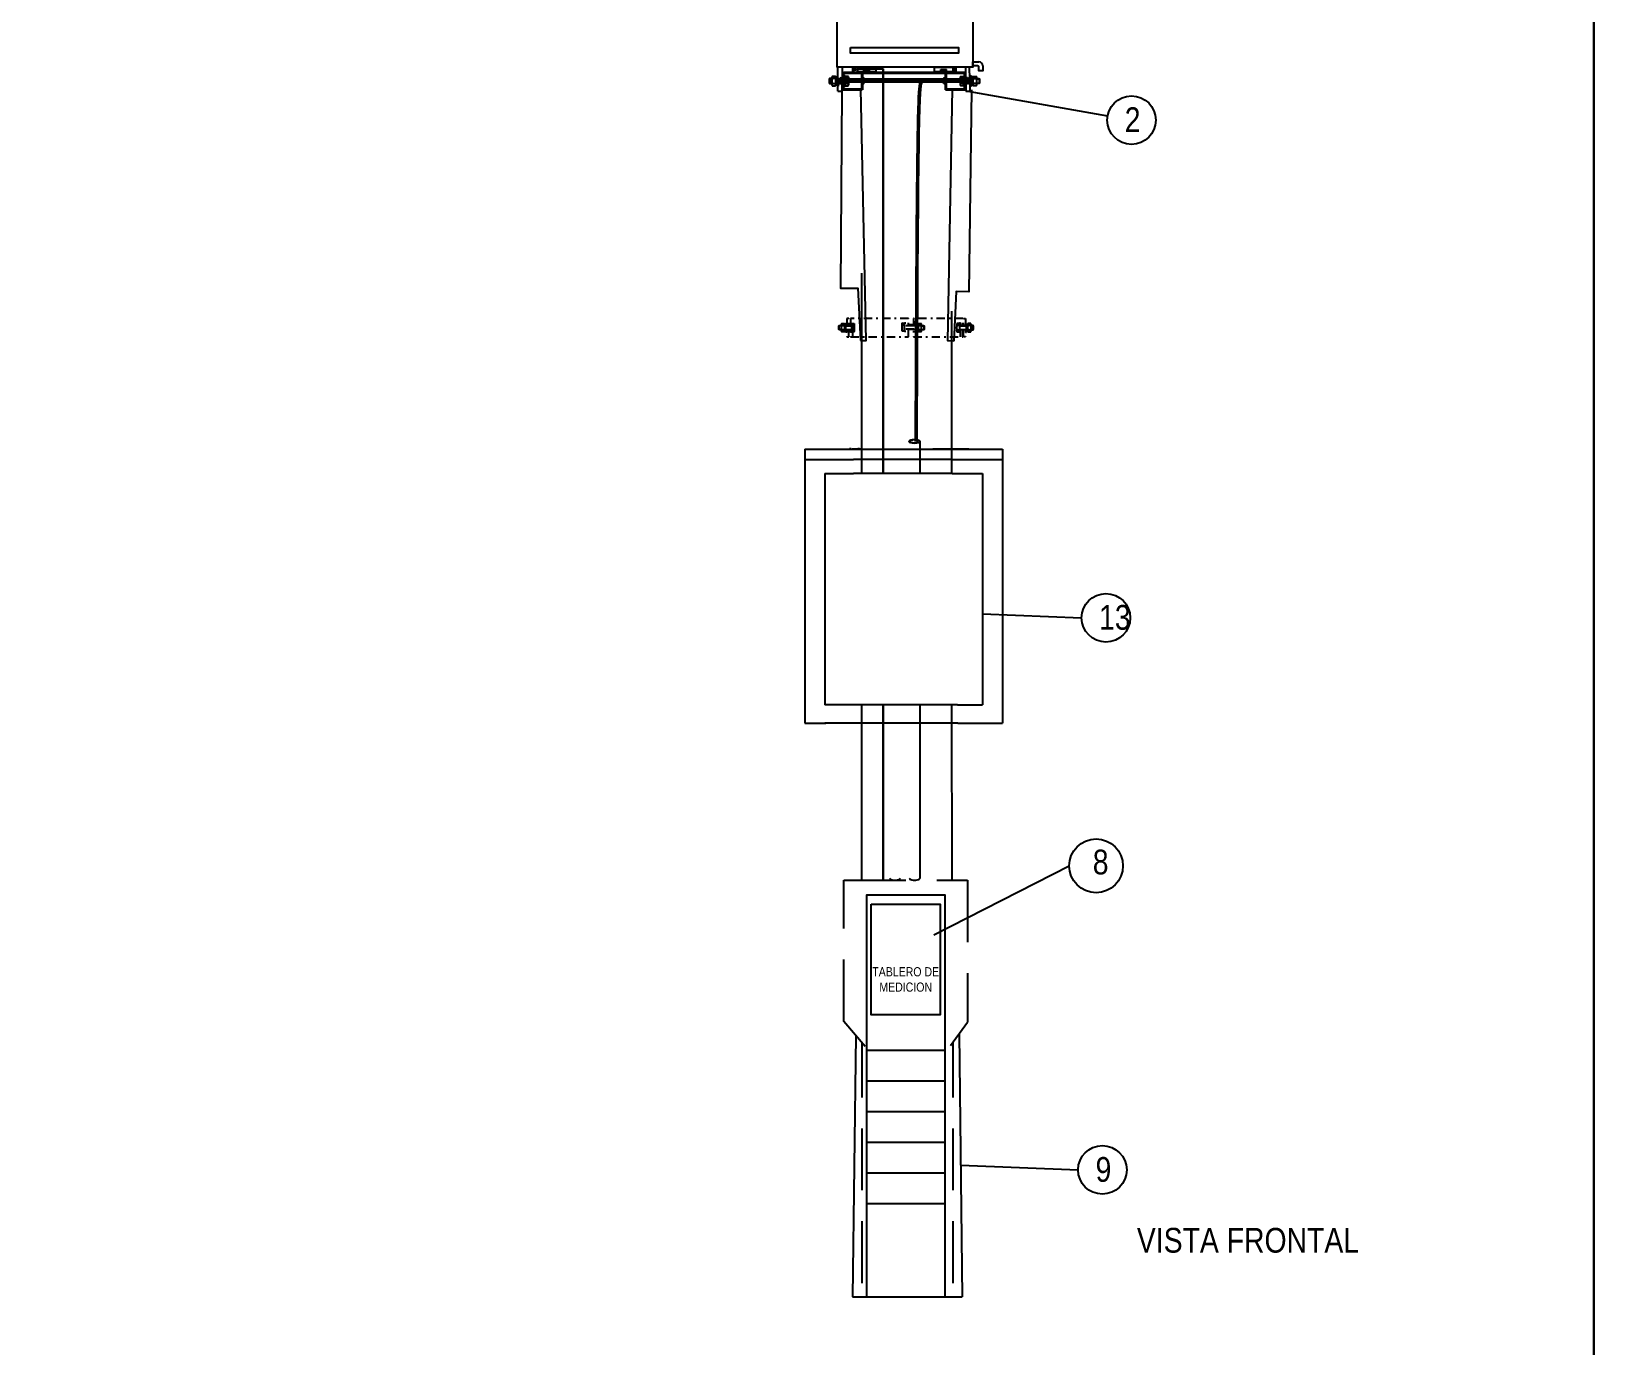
# Model space of a CAD drawing. Header units: millimetres. Extents: x 1804 to 3757, y 2643 to 7323.
# Drawn here: x 3173.5 to 3268.2, y 3057.2 to 3136.9 of the extents above; entities that cross this region are included whole.
import ezdxf

# ---------------------------------------------------------------- set-up
doc = ezdxf.new("R2010")
doc.units = ezdxf.units.MM
doc.linetypes.add('HIDDEN2', pattern=[0.1875, 0.125, -0.0625])
doc.linetypes.add('TRAZO_Y_PUNTO', pattern=[1, 0.5, -0.25, 0, -0.25])
for name, color, linetype, lineweight in [('_Cajetin Linea 3', 5, 'Continuous', 30), ('MODIFICADO', 253, 'Continuous', 30), ('POSTE', 7, 'Continuous', 13)]:
    doc.layers.add(name, color=color, linetype=linetype, lineweight=lineweight)
for name, color, linetype in [('A-ACCESORIOS 1', 1, 'Continuous'), ('C-COLUMNAS', 4, 'Continuous'), ('FERRETERIA', 3, 'Continuous'), ('G-PROYECCIONES', 1, 'HIDDEN2'), ('G-TEXT-NOTAS', 7, 'Continuous')]:
    doc.layers.add(name, color=color, linetype=linetype)
doc.styles.add('Swis721 Cn BT', font='swissc.ttf')

# ---------------------------------------------------------------- blocks, each defined once
blk = doc.blocks.new('CAJETIN ARMADO')
at = {"layer": '_Cajetin Linea 3', "ltscale": 0.1}
blk.add_lwpolyline([(1569.362, 5499.82), (1376.454, 5499.82), (1376.454, 5776.82), (1569.362, 5776.82)], close=True, dxfattribs=at)

msp = doc.modelspace()

# ---------------------------------------------------------------- linework, layer by layer
for p, q in [((3222.675, 3133.331), (3222.675, 3134.365)), ((3222.735, 3134.365), (3222.675, 3134.365)), ((3222.735, 3133.379), (3222.735, 3134.365)), ((3223.399, 3134.544), (3223.399, 3134.611)), ((3223.455, 3134.611), (3223.399, 3134.611)), ((3223.399, 3134.544), (3223.455, 3134.544)), ((3223.495, 3134.611), (3223.488, 3134.611)), ((3223.488, 3134.544), (3223.495, 3134.544)), ((3223.502, 3134.633), (3223.495, 3134.627)), ((3223.501, 3134.611), (3223.495, 3134.617)), ((3223.501, 3134.611), (3223.495, 3134.605)), ((3223.495, 3134.56), (3223.495, 3134.595)), ((3223.501, 3134.544), (3223.495, 3134.55)), ((3223.501, 3134.544), (3223.495, 3134.538)), ((3223.502, 3134.522), (3223.495, 3134.528)), ((3223.545, 3134.611), (3223.501, 3134.611)), ((3223.545, 3134.544), (3223.501, 3134.544)), ((3223.545, 3134.633), (3223.551, 3134.627)), ((3223.545, 3134.611), (3223.551, 3134.617)), ((3223.545, 3134.611), (3223.551, 3134.605)), ((3223.545, 3134.544), (3223.551, 3134.55)), ((3223.545, 3134.544), (3223.551, 3134.538)), ((3223.545, 3134.522), (3223.551, 3134.528)), ((3223.565, 3134.67), (3223.551, 3134.67)), ((3223.551, 3134.485), (3223.551, 3134.67)), ((3223.565, 3134.485), (3223.551, 3134.485)), ((3223.917, 3134.432), (3224.31, 3134.432)), ((3223.917, 3134.385), (3223.917, 3134.432)), ((3223.944, 3134.577), (3224.276, 3134.577)), ((3223.944, 3134.432), (3223.944, 3134.577)), ((3223.983, 3134.432), (3223.983, 3134.577)), ((3224.027, 3134.432), (3224.027, 3134.577)), ((3224.114, 3134.432), (3224.114, 3134.577)), ((3224.193, 3134.432), (3224.193, 3134.577)), ((3224.235, 3134.432), (3224.235, 3134.577)), ((3224.276, 3134.432), (3224.276, 3134.577)), ((3224.31, 3134.404), (3224.31, 3134.432)), ((3224.31, 3134.385), (3224.31, 3134.432)), ((3228.582, 3134.385), (3228.582, 3134.432)), ((3228.582, 3134.432), (3228.975, 3134.432)), ((3228.609, 3134.577), (3228.941, 3134.577)), ((3228.609, 3134.432), (3228.609, 3134.577)), ((3228.648, 3134.432), (3228.648, 3134.577)), ((3228.692, 3134.432), (3228.692, 3134.577)), ((3228.775, 3134.432), (3228.775, 3134.577)), ((3228.858, 3134.432), (3228.858, 3134.577)), ((3228.889, 3133.331), (3228.889, 3134.365)), ((3228.9, 3134.432), (3228.9, 3134.577)), ((3228.941, 3134.432), (3228.941, 3134.577)), ((3228.975, 3134.385), (3228.975, 3134.432)), ((3222.675, 3133.331), (3223.838, 3133.331)), ((3223.838, 3133.379), (3222.735, 3133.379)), ((3228.889, 3133.331), (3230.052, 3133.331)), ((3222.355, 3133.265), (3222.615, 3133.265)), ((3230.111, 3133.265), (3230.371, 3133.265)), ((3220.36, 3111.556), (3232.337, 3111.556)), ((3220.36, 3111.556), (3220.36, 3096.062)), ((3223.105, 3111.64), (3223.105, 3111.556)), ((3223.743, 3111.556), (3223.237, 3111.556)), ((3223.61, 3111.64), (3223.61, 3111.556)), ((3230.3, 3111.556), (3228.112, 3111.556)), ((3232.337, 3111.556), (3232.337, 3094.97)), ((3220.36, 3110.93), (3223.32, 3110.93)), ((3229.276, 3110.93), (3223.32, 3110.93)), ((3229.276, 3110.93), (3232.337, 3110.93)), ((3221.568, 3110.095), (3223.305, 3110.095)), ((3221.568, 3110.095), (3223.305, 3110.095)), ((3221.568, 3110.095), (3221.568, 3096.062)), ((3229.294, 3110.095), (3223.305, 3110.095)), ((3229.294, 3110.095), (3231.129, 3110.095)), ((3229.294, 3110.095), (3231.129, 3110.095)), ((3231.129, 3110.095), (3231.129, 3096.062)), ((3220.36, 3096.062), (3220.36, 3094.97)), ((3229.615, 3096.062), (3221.568, 3096.062)), ((3229.615, 3096.062), (3231.129, 3096.062)), ((3220.36, 3094.97), (3221.633, 3094.97)), ((3229.639, 3094.97), (3221.568, 3094.97)), ((3229.639, 3094.97), (3232.337, 3094.97))]:
    msp.add_line(p, q)
at = {"lineweight": 40}
for p, q in [((3222.735, 3134.365), (3223.838, 3134.365)), ((3223.286, 3134.365), (3223.286, 3134.646)), ((3229.5, 3134.365), (3223.286, 3134.365)), ((3223.838, 3134.365), (3223.838, 3133.331)), ((3228.949, 3134.365), (3230.052, 3134.365)), ((3229.5, 3134.365), (3229.5, 3134.661)), ((3230.052, 3134.365), (3230.052, 3133.379))]:
    msp.add_line(p, q, dxfattribs=at)
at = {"linetype": 'TRAZO_Y_PUNTO'}
for p, q in [((3222.002, 3133.996), (3221.834, 3133.996)), ((3222.002, 3133.749), (3221.834, 3133.749)), ((3221.865, 3134.026), (3221.865, 3133.719)), ((3222.002, 3133.654), (3222.002, 3134.09)), ((3222.219, 3134.026), (3222.028, 3134.026)), ((3222.028, 3133.719), (3222.219, 3133.719)), ((3222.245, 3133.654), (3222.245, 3134.09)), ((3222.322, 3133.92), (3222.245, 3133.843)), ((3222.322, 3133.902), (3222.245, 3133.825)), ((3222.399, 3134.026), (3222.735, 3134.026)), ((3222.735, 3133.996), (3222.399, 3133.996)), ((3222.735, 3133.749), (3222.399, 3133.749)), ((3222.399, 3133.719), (3222.735, 3133.719)), ((3223.015, 3134.105), (3223.015, 3133.64)), ((3229.771, 3134.105), (3229.771, 3133.64)), ((3230.388, 3134.026), (3230.052, 3134.026)), ((3230.052, 3133.996), (3230.388, 3133.996)), ((3230.052, 3133.749), (3230.388, 3133.749)), ((3230.388, 3133.719), (3230.052, 3133.719)), ((3230.465, 3133.92), (3230.542, 3133.843)), ((3230.465, 3133.902), (3230.542, 3133.825)), ((3230.542, 3133.654), (3230.542, 3134.09)), ((3230.568, 3134.026), (3230.758, 3134.026)), ((3230.758, 3133.719), (3230.568, 3133.719)), ((3230.785, 3133.654), (3230.785, 3134.09)), ((3230.785, 3133.996), (3230.952, 3133.996)), ((3230.785, 3133.749), (3230.952, 3133.749)), ((3230.921, 3134.026), (3230.921, 3133.719)), ((3222.573, 3119.113), (3222.573, 3118.736)), ((3223.264, 3118.736), (3223.264, 3119.113)), ((3223.272, 3118.362), (3223.272, 3119.488)), ((3223.374, 3118.724), (3223.374, 3119.126)), ((3226.232, 3119.158), (3226.232, 3118.755)), ((3227.09, 3119.089), (3226.475, 3119.089)), ((3227.09, 3118.362), (3227.09, 3119.488)), ((3227.433, 3118.736), (3227.433, 3119.113)), ((3229.802, 3118.362), (3229.802, 3119.488)), ((3230.435, 3119.113), (3230.435, 3118.736)), ((3222.573, 3119.031), (3222.428, 3119.031)), ((3222.573, 3118.819), (3222.428, 3118.819)), ((3222.454, 3118.792), (3222.454, 3119.058)), ((3222.595, 3119.058), (3222.76, 3119.058)), ((3222.76, 3118.792), (3222.595, 3118.792)), ((3222.849, 3118.9), (3222.783, 3118.966)), ((3222.849, 3118.884), (3222.783, 3118.95)), ((3223.131, 3119.058), (3222.916, 3119.058)), ((3222.916, 3119.031), (3223.131, 3119.031)), ((3222.916, 3118.819), (3223.131, 3118.819)), ((3223.131, 3118.792), (3222.916, 3118.792)), ((3223.198, 3119.031), (3223.206, 3119.031)), ((3223.198, 3118.819), (3223.206, 3118.819)), ((3226.475, 3119.063), (3227.09, 3119.063)), ((3226.475, 3118.85), (3227.09, 3118.85)), ((3227.09, 3118.823), (3226.475, 3118.823)), ((3227.245, 3119.058), (3227.41, 3119.058)), ((3227.41, 3118.792), (3227.245, 3118.792)), ((3227.433, 3119.031), (3227.593, 3119.031)), ((3227.433, 3118.819), (3227.593, 3118.819)), ((3227.567, 3119.058), (3227.567, 3118.792)), ((3230.092, 3119.058), (3229.802, 3119.058)), ((3229.802, 3119.031), (3230.092, 3119.031)), ((3229.802, 3118.819), (3230.092, 3118.819)), ((3230.092, 3118.792), (3229.802, 3118.792)), ((3230.159, 3118.9), (3230.225, 3118.966)), ((3230.159, 3118.884), (3230.225, 3118.95)), ((3230.413, 3119.058), (3230.248, 3119.058)), ((3230.248, 3118.792), (3230.413, 3118.792)), ((3230.435, 3119.031), (3230.58, 3119.031)), ((3230.435, 3118.819), (3230.58, 3118.819)), ((3230.554, 3118.792), (3230.554, 3119.058))]:
    msp.add_line(p, q, dxfattribs=at)
at = {"ltscale": 0.5}
for p, q in [((3222.326, 3133.982), (3222.326, 3133.811)), ((3222.326, 3133.982), (3222.326, 3133.811)), ((3223.194, 3133.982), (3222.326, 3133.982)), ((3222.326, 3133.982), (3222.326, 3133.811)), ((3222.326, 3133.939), (3222.369, 3133.982)), ((3222.326, 3133.888), (3222.42, 3133.982)), ((3222.326, 3133.837), (3222.471, 3133.982)), ((3223.194, 3133.811), (3222.326, 3133.811)), ((3222.35, 3133.811), (3222.521, 3133.982)), ((3222.401, 3133.811), (3222.572, 3133.982)), ((3222.452, 3133.811), (3222.623, 3133.982)), ((3222.502, 3133.811), (3222.673, 3133.982)), ((3222.558, 3134.075), (3222.535, 3134.052)), ((3222.535, 3134.007), (3222.535, 3134.052)), ((3222.535, 3134.011), (3222.535, 3133.781)), ((3222.558, 3133.984), (3222.535, 3134.007)), ((3222.558, 3133.984), (3222.535, 3133.961)), ((3222.535, 3133.831), (3222.535, 3133.961)), ((3222.558, 3133.808), (3222.535, 3133.831)), ((3222.558, 3133.808), (3222.535, 3133.785)), ((3222.535, 3133.74), (3222.535, 3133.785)), ((3222.558, 3133.717), (3222.535, 3133.74)), ((3222.553, 3133.811), (3222.724, 3133.982)), ((3222.553, 3133.811), (3222.686, 3133.944)), ((3222.558, 3134.075), (3222.623, 3134.075)), ((3222.558, 3133.984), (3222.623, 3133.984)), ((3222.558, 3133.808), (3222.623, 3133.808)), ((3222.558, 3133.717), (3222.623, 3133.717)), ((3222.603, 3133.811), (3222.686, 3133.893)), ((3222.604, 3133.811), (3222.775, 3133.982)), ((3222.623, 3134.075), (3222.646, 3134.052)), ((3222.623, 3133.984), (3222.646, 3134.007)), ((3222.623, 3133.984), (3222.646, 3133.961)), ((3222.623, 3133.808), (3222.646, 3133.831)), ((3222.623, 3133.808), (3222.646, 3133.785)), ((3222.623, 3133.717), (3222.646, 3133.74)), ((3222.646, 3134.007), (3222.646, 3134.052)), ((3222.646, 3134.011), (3222.646, 3133.781)), ((3222.646, 3133.831), (3222.646, 3133.961)), ((3222.646, 3133.74), (3222.646, 3133.785)), ((3222.654, 3133.811), (3222.826, 3133.982)), ((3222.654, 3133.811), (3222.686, 3133.843)), ((3222.705, 3133.811), (3222.876, 3133.982)), ((3222.756, 3133.811), (3222.927, 3133.982)), ((3222.807, 3133.811), (3222.978, 3133.982)), ((3222.857, 3133.811), (3223.028, 3133.982)), ((3222.908, 3133.811), (3223.079, 3133.982)), ((3222.959, 3133.811), (3223.13, 3133.982)), ((3223.009, 3133.811), (3223.18, 3133.982)), ((3223.01, 3133.811), (3223.181, 3133.982)), ((3223.01, 3133.811), (3223.181, 3133.982)), ((3223.01, 3133.811), (3223.042, 3133.843)), ((3223.06, 3133.811), (3223.231, 3133.982)), ((3223.06, 3133.811), (3223.194, 3133.944)), ((3223.061, 3133.811), (3223.232, 3133.982)), ((3223.111, 3133.811), (3223.282, 3133.982)), ((3223.111, 3133.811), (3223.194, 3133.893)), ((3223.161, 3133.811), (3223.194, 3133.843)), ((3223.162, 3133.811), (3223.333, 3133.982)), ((3223.162, 3133.811), (3223.333, 3133.982)), ((3224.717, 3133.982), (3223.194, 3133.982)), ((3224.717, 3133.811), (3223.194, 3133.811)), ((3223.212, 3133.811), (3223.383, 3133.982)), ((3223.263, 3133.811), (3223.434, 3133.982)), ((3223.314, 3133.811), (3223.485, 3133.982)), ((3223.364, 3133.811), (3223.536, 3133.982)), ((3223.415, 3133.811), (3223.586, 3133.982)), ((3223.466, 3133.811), (3223.637, 3133.982)), ((3223.517, 3133.811), (3223.688, 3133.982)), ((3223.567, 3133.811), (3223.738, 3133.982)), ((3223.618, 3133.811), (3223.789, 3133.982)), ((3223.618, 3133.811), (3223.789, 3133.982)), ((3223.669, 3133.811), (3223.84, 3133.982)), ((3223.669, 3133.811), (3223.84, 3133.982)), ((3223.719, 3133.811), (3223.89, 3133.982)), ((3223.719, 3133.811), (3223.856, 3133.947)), ((3223.77, 3133.811), (3223.856, 3133.897)), ((3223.821, 3133.811), (3223.856, 3133.846)), ((3223.879, 3134.075), (3223.856, 3134.052)), ((3223.879, 3134.075), (3223.856, 3134.052)), ((3223.856, 3134.007), (3223.856, 3134.052)), ((3223.856, 3134.007), (3223.856, 3134.052)), ((3223.856, 3134.011), (3223.856, 3133.781)), ((3223.856, 3134.011), (3223.856, 3133.781)), ((3223.879, 3133.984), (3223.856, 3134.007)), ((3223.879, 3133.984), (3223.856, 3134.007)), ((3223.879, 3133.984), (3223.856, 3133.961)), ((3223.879, 3133.984), (3223.856, 3133.961)), ((3223.856, 3133.831), (3223.856, 3133.961)), ((3223.879, 3133.808), (3223.856, 3133.831)), ((3223.879, 3133.808), (3223.856, 3133.831)), ((3223.879, 3133.808), (3223.856, 3133.785)), ((3223.879, 3133.808), (3223.856, 3133.785)), ((3223.856, 3133.74), (3223.856, 3133.785)), ((3223.856, 3133.74), (3223.856, 3133.785)), ((3223.879, 3133.717), (3223.856, 3133.74)), ((3223.879, 3133.717), (3223.856, 3133.74)), ((3223.879, 3134.075), (3223.944, 3134.075)), ((3223.879, 3134.075), (3223.944, 3134.075)), ((3223.879, 3133.984), (3223.944, 3133.984)), ((3223.879, 3133.984), (3223.944, 3133.984)), ((3223.879, 3133.808), (3223.944, 3133.808)), ((3223.879, 3133.808), (3223.944, 3133.808)), ((3223.879, 3133.717), (3223.944, 3133.717)), ((3223.879, 3133.717), (3223.944, 3133.717)), ((3223.944, 3134.075), (3223.967, 3134.052)), ((3223.944, 3134.075), (3223.967, 3134.052)), ((3223.944, 3133.984), (3223.967, 3134.007)), ((3223.944, 3133.984), (3223.967, 3134.007)), ((3223.944, 3133.984), (3223.967, 3133.961)), ((3223.944, 3133.984), (3223.967, 3133.961)), ((3223.944, 3133.808), (3223.946, 3133.811)), ((3223.944, 3133.808), (3223.967, 3133.785)), ((3223.944, 3133.808), (3223.967, 3133.785)), ((3223.944, 3133.717), (3223.967, 3133.74)), ((3223.944, 3133.717), (3223.967, 3133.74)), ((3223.946, 3133.811), (3223.967, 3133.831)), ((3223.946, 3133.811), (3223.967, 3133.831)), ((3223.967, 3134.007), (3223.967, 3134.052)), ((3223.967, 3134.007), (3223.967, 3134.052)), ((3223.967, 3134.011), (3223.967, 3133.781)), ((3223.967, 3134.011), (3223.967, 3133.781)), ((3224.019, 3133.982), (3223.967, 3133.982)), ((3223.967, 3133.957), (3223.992, 3133.982)), ((3223.967, 3133.957), (3223.992, 3133.982)), ((3223.967, 3133.906), (3224.042, 3133.982)), ((3223.967, 3133.906), (3224.019, 3133.958)), ((3223.967, 3133.856), (3224.019, 3133.908)), ((3224.019, 3133.811), (3223.967, 3133.811)), ((3223.967, 3133.74), (3223.967, 3133.785)), ((3223.967, 3133.74), (3223.967, 3133.785)), ((3223.972, 3133.811), (3224.144, 3133.982)), ((3223.973, 3133.811), (3224.019, 3133.857)), ((3224.023, 3133.811), (3224.194, 3133.982)), ((3224.074, 3133.811), (3224.245, 3133.982)), ((3224.074, 3133.811), (3224.245, 3133.982)), ((3224.124, 3133.811), (3224.296, 3133.982)), ((3224.175, 3133.811), (3224.346, 3133.982)), ((3224.226, 3133.811), (3224.397, 3133.982)), ((3224.277, 3133.811), (3224.448, 3133.982)), ((3224.327, 3133.811), (3224.498, 3133.982)), ((3224.378, 3133.811), (3224.549, 3133.982)), ((3224.429, 3133.811), (3224.6, 3133.982)), ((3224.479, 3133.811), (3224.65, 3133.982)), ((3224.53, 3133.811), (3224.701, 3133.982)), ((3224.581, 3133.811), (3224.717, 3133.947)), ((3224.631, 3133.811), (3224.802, 3133.982)), ((3224.682, 3133.811), (3224.853, 3133.982)), ((3228.356, 3133.982), (3224.717, 3133.982)), ((3224.881, 3133.811), (3224.717, 3133.811)), ((3228.356, 3133.811), (3224.717, 3133.811)), ((3224.733, 3133.811), (3224.904, 3133.982)), ((3224.783, 3133.811), (3224.955, 3133.982)), ((3224.881, 3133.982), (3224.828, 3133.982)), ((3224.828, 3133.906), (3224.904, 3133.982)), ((3224.828, 3133.856), (3224.955, 3133.982)), ((3224.828, 3133.906), (3224.881, 3133.958)), ((3224.828, 3133.856), (3224.881, 3133.908)), ((3224.834, 3133.811), (3225.005, 3133.982)), ((3224.834, 3133.811), (3224.971, 3133.947)), ((3224.834, 3133.811), (3224.881, 3133.857)), ((3224.885, 3133.811), (3225.056, 3133.982)), ((3224.936, 3133.811), (3225.107, 3133.982)), ((3224.986, 3133.811), (3225.157, 3133.982)), ((3225.157, 3133.982), (3224.992, 3133.982)), ((3224.992, 3133.968), (3225.005, 3133.982)), ((3224.992, 3133.917), (3225.056, 3133.982)), ((3224.992, 3133.867), (3225.107, 3133.982)), ((3224.992, 3133.816), (3225.157, 3133.982)), ((3225.157, 3133.811), (3224.992, 3133.811)), ((3225.037, 3133.811), (3225.208, 3133.982)), ((3225.037, 3133.811), (3225.179, 3133.953)), ((3225.088, 3133.811), (3225.259, 3133.982)), ((3225.088, 3133.811), (3225.179, 3133.902)), ((3225.138, 3133.811), (3225.309, 3133.982)), ((3225.138, 3133.811), (3225.179, 3133.852)), ((3225.189, 3133.811), (3225.36, 3133.982)), ((3225.24, 3133.811), (3225.411, 3133.982)), ((3225.24, 3133.811), (3225.411, 3133.982)), ((3225.29, 3133.811), (3225.461, 3133.982)), ((3225.341, 3133.811), (3225.512, 3133.982)), ((3225.392, 3133.811), (3225.563, 3133.982)), ((3225.442, 3133.811), (3225.614, 3133.982)), ((3225.493, 3133.811), (3225.664, 3133.982)), ((3225.544, 3133.811), (3225.715, 3133.982)), ((3225.595, 3133.811), (3225.766, 3133.982)), ((3225.645, 3133.811), (3225.816, 3133.982)), ((3225.696, 3133.811), (3225.867, 3133.982)), ((3225.747, 3133.811), (3225.918, 3133.982)), ((3225.747, 3133.811), (3225.918, 3133.982)), ((3225.797, 3133.811), (3225.968, 3133.982)), ((3225.848, 3133.811), (3226.019, 3133.982)), ((3225.899, 3133.811), (3226.07, 3133.982)), ((3225.949, 3133.811), (3226.12, 3133.982)), ((3226, 3133.811), (3226.171, 3133.982)), ((3226.051, 3133.811), (3226.222, 3133.982)), ((3226.101, 3133.811), (3226.273, 3133.982)), ((3226.152, 3133.811), (3226.323, 3133.982)), ((3226.203, 3133.811), (3226.374, 3133.982)), ((3226.254, 3133.811), (3226.425, 3133.982)), ((3226.254, 3133.811), (3226.425, 3133.982)), ((3226.304, 3133.811), (3226.475, 3133.982)), ((3226.355, 3133.811), (3226.526, 3133.982)), ((3226.406, 3133.811), (3226.577, 3133.982)), ((3226.456, 3133.811), (3226.627, 3133.982)), ((3226.507, 3133.811), (3226.678, 3133.982)), ((3226.558, 3133.811), (3226.729, 3133.982)), ((3226.608, 3133.811), (3226.779, 3133.982)), ((3226.659, 3133.811), (3226.83, 3133.982)), ((3226.71, 3133.811), (3226.881, 3133.982)), ((3226.76, 3133.811), (3226.932, 3133.982)), ((3226.76, 3133.811), (3226.932, 3133.982)), ((3226.811, 3133.811), (3226.982, 3133.982)), ((3226.862, 3133.811), (3227.033, 3133.982)), ((3226.913, 3133.811), (3227.084, 3133.982)), ((3226.963, 3133.811), (3227.134, 3133.982)), ((3227.014, 3133.811), (3227.185, 3133.982)), ((3227.065, 3133.811), (3227.236, 3133.982)), ((3227.115, 3133.811), (3227.286, 3133.982)), ((3227.166, 3133.811), (3227.337, 3133.982)), ((3227.217, 3133.811), (3227.388, 3133.982)), ((3227.267, 3133.811), (3227.438, 3133.982)), ((3227.267, 3133.811), (3227.438, 3133.982)), ((3227.318, 3133.811), (3227.489, 3133.982)), ((3227.369, 3133.811), (3227.54, 3133.982)), ((3227.419, 3133.811), (3227.591, 3133.982)), ((3227.47, 3133.811), (3227.641, 3133.982)), ((3227.521, 3133.811), (3227.692, 3133.982)), ((3227.572, 3133.811), (3227.743, 3133.982)), ((3227.622, 3133.811), (3227.793, 3133.982)), ((3227.673, 3133.811), (3227.844, 3133.982)), ((3227.724, 3133.811), (3227.895, 3133.982)), ((3227.774, 3133.811), (3227.945, 3133.982)), ((3227.774, 3133.811), (3227.945, 3133.982)), ((3227.825, 3133.811), (3227.996, 3133.982)), ((3227.876, 3133.811), (3228.047, 3133.982)), ((3227.926, 3133.811), (3228.097, 3133.982)), ((3227.977, 3133.811), (3228.148, 3133.982)), ((3228.028, 3133.811), (3228.199, 3133.982)), ((3228.078, 3133.811), (3228.25, 3133.982)), ((3228.129, 3133.811), (3228.3, 3133.982)), ((3228.18, 3133.811), (3228.351, 3133.982)), ((3228.231, 3133.811), (3228.402, 3133.982)), ((3228.231, 3133.811), (3228.356, 3133.936)), ((3228.281, 3133.811), (3228.452, 3133.982)), ((3228.332, 3133.811), (3228.503, 3133.982)), ((3229.893, 3133.982), (3228.356, 3133.982)), ((3229.893, 3133.811), (3228.356, 3133.811)), ((3228.383, 3133.811), (3228.554, 3133.982)), ((3228.433, 3133.811), (3228.57, 3133.947)), ((3228.467, 3133.946), (3228.503, 3133.982)), ((3228.467, 3133.895), (3228.554, 3133.982)), ((3228.467, 3133.844), (3228.604, 3133.982)), ((3228.484, 3133.811), (3228.655, 3133.982)), ((3228.535, 3133.811), (3228.706, 3133.982)), ((3228.585, 3133.811), (3228.756, 3133.982)), ((3228.636, 3133.811), (3228.807, 3133.982)), ((3228.687, 3133.811), (3228.858, 3133.982)), ((3228.734, 3133.811), (3228.906, 3133.982)), ((3228.734, 3133.811), (3228.906, 3133.982)), ((3228.734, 3133.811), (3228.766, 3133.843)), ((3228.737, 3133.811), (3228.909, 3133.982)), ((3228.789, 3134.075), (3228.766, 3134.052)), ((3228.766, 3134.007), (3228.766, 3134.052)), ((3228.766, 3134.011), (3228.766, 3133.781)), ((3228.789, 3133.984), (3228.766, 3134.007)), ((3228.789, 3133.984), (3228.766, 3133.961)), ((3228.766, 3133.831), (3228.766, 3133.961)), ((3228.789, 3133.808), (3228.766, 3133.831)), ((3228.789, 3133.808), (3228.766, 3133.785)), ((3228.766, 3133.74), (3228.766, 3133.785)), ((3228.789, 3133.717), (3228.766, 3133.74)), ((3228.785, 3133.811), (3228.956, 3133.982)), ((3228.788, 3133.811), (3228.959, 3133.982)), ((3228.789, 3134.075), (3228.854, 3134.075)), ((3228.789, 3133.984), (3228.854, 3133.984)), ((3228.789, 3133.808), (3228.854, 3133.808)), ((3228.789, 3133.717), (3228.854, 3133.717)), ((3228.839, 3133.811), (3229.01, 3133.982)), ((3228.839, 3133.811), (3229.01, 3133.982)), ((3228.854, 3134.075), (3228.877, 3134.052)), ((3228.854, 3133.984), (3228.877, 3134.007)), ((3228.854, 3133.984), (3228.877, 3133.961)), ((3228.854, 3133.808), (3228.877, 3133.831)), ((3228.854, 3133.808), (3228.877, 3133.785)), ((3228.854, 3133.717), (3228.877, 3133.74)), ((3228.877, 3134.007), (3228.877, 3134.052)), ((3228.877, 3134.011), (3228.877, 3133.781)), ((3228.877, 3133.831), (3228.877, 3133.961)), ((3228.877, 3133.74), (3228.877, 3133.785)), ((3228.889, 3133.811), (3229.061, 3133.982)), ((3228.94, 3133.811), (3229.111, 3133.982)), ((3228.991, 3133.811), (3229.162, 3133.982)), ((3229.042, 3133.811), (3229.213, 3133.982)), ((3229.092, 3133.811), (3229.263, 3133.982)), ((3229.143, 3133.811), (3229.314, 3133.982)), ((3229.194, 3133.811), (3229.365, 3133.982)), ((3229.244, 3133.811), (3229.415, 3133.982)), ((3229.295, 3133.811), (3229.466, 3133.982)), ((3229.346, 3133.811), (3229.517, 3133.982)), ((3229.396, 3133.811), (3229.567, 3133.982)), ((3229.447, 3133.811), (3229.618, 3133.982)), ((3229.498, 3133.811), (3229.669, 3133.982)), ((3229.548, 3133.811), (3229.72, 3133.982)), ((3229.548, 3133.811), (3229.72, 3133.982)), ((3229.599, 3133.811), (3229.77, 3133.982)), ((3229.65, 3133.811), (3229.821, 3133.982)), ((3229.701, 3133.811), (3229.872, 3133.982)), ((3229.751, 3133.811), (3229.922, 3133.982)), ((3229.751, 3133.811), (3229.893, 3133.952)), ((3229.802, 3133.811), (3229.973, 3133.982)), ((3229.802, 3133.811), (3229.893, 3133.902)), ((3229.853, 3133.811), (3230.024, 3133.982)), ((3230.364, 3133.982), (3229.893, 3133.982)), ((3230.364, 3133.811), (3229.893, 3133.811)), ((3229.903, 3133.811), (3230.074, 3133.982)), ((3229.954, 3133.811), (3230.125, 3133.982)), ((3229.981, 3133.819), (3229.983, 3133.821)), ((3230.005, 3133.811), (3230.176, 3133.982)), ((3230.055, 3133.811), (3230.226, 3133.982)), ((3230.106, 3133.811), (3230.277, 3133.982)), ((3230.146, 3134.086), (3230.122, 3134.062)), ((3230.122, 3134.018), (3230.122, 3134.062)), ((3230.122, 3134.021), (3230.122, 3133.792)), ((3230.146, 3133.995), (3230.122, 3134.018)), ((3230.146, 3133.995), (3230.122, 3133.972)), ((3230.122, 3133.842), (3230.122, 3133.972)), ((3230.146, 3133.819), (3230.122, 3133.842)), ((3230.146, 3133.819), (3230.122, 3133.796)), ((3230.122, 3133.751), (3230.122, 3133.796)), ((3230.146, 3133.728), (3230.122, 3133.751)), ((3230.146, 3134.086), (3230.21, 3134.086)), ((3230.146, 3133.995), (3230.21, 3133.995)), ((3230.146, 3133.819), (3230.21, 3133.819)), ((3230.146, 3133.728), (3230.21, 3133.728)), ((3230.173, 3133.811), (3230.344, 3133.982)), ((3230.21, 3134.086), (3230.233, 3134.062)), ((3230.21, 3133.995), (3230.233, 3134.018)), ((3230.21, 3133.995), (3230.233, 3133.972)), ((3230.21, 3133.819), (3230.233, 3133.842)), ((3230.21, 3133.819), (3230.213, 3133.821)), ((3230.21, 3133.819), (3230.233, 3133.796)), ((3230.21, 3133.728), (3230.233, 3133.751)), ((3230.224, 3133.811), (3230.364, 3133.951)), ((3230.224, 3133.811), (3230.364, 3133.951)), ((3230.233, 3134.018), (3230.233, 3134.062)), ((3230.233, 3134.021), (3230.233, 3133.792)), ((3230.233, 3133.751), (3230.233, 3133.796)), ((3230.274, 3133.811), (3230.364, 3133.9)), ((3230.325, 3133.811), (3230.364, 3133.85)), ((3230.364, 3133.811), (3230.364, 3133.982))]:
    msp.add_line(p, q, dxfattribs=at)
at = {"color": 5}
for p, q in [((3230.241, 3133.265), (3238.709, 3131.759)), ((3231.129, 3101.579), (3237.133, 3101.343)), ((3228.173, 3082.127), (3236.382, 3086.315)), ((3229.807, 3068.171), (3236.922, 3067.891))]:
    msp.add_line(p, q, dxfattribs=at)
at = {"color": 251, "true_color": 0x636466}
for p, q in [((3223.797, 3122.222), (3223.793, 3110.095)), ((3229.257, 3119.926), (3229.26, 3110.095)), ((3223.792, 3112.037), (3223.792, 3110.095)), ((3229.257, 3112.037), (3229.258, 3110.095)), ((3223.792, 3096.062), (3223.792, 3085.444)), ((3229.26, 3096.062), (3229.261, 3085.444))]:
    msp.add_line(p, q, dxfattribs=at)
at = {"color": 1, "ltscale": 0.001}
for p, q in [((3224.017, 3075.358), (3222.736, 3076.89)), ((3229.187, 3075.429), (3230.227, 3076.833))]:
    msp.add_line(p, q, dxfattribs=at)
at = {"color": 1}
msp.add_line((3223.261, 3060.203), (3229.901, 3060.203), dxfattribs=at)
for points in [[(3222.329, 3143.129), (3230.351, 3143.129, -0.414214), (3230.547, 3142.934), (3230.547, 3134.719), (3222.329, 3134.719), (3222.329, 3142.934, -0.414214), (3222.524, 3143.129), (3230.547, 3143.129)], [(3231.15, 3134.784), (3231.15, 3134.498), (3230.903, 3134.498), (3230.903, 3134.725, 0.414214), (3230.844, 3134.784), (3230.547, 3134.784), (3230.547, 3135.031), (3230.903, 3135.031)]]:
    msp.add_lwpolyline(points, format="xyb")
for points in [[(3223.141, 3135.894), (3229.674, 3135.894), (3229.674, 3135.559), (3223.141, 3135.559)], [(3223.562, 3134.719), (3224.666, 3134.719), (3224.666, 3134.432), (3223.562, 3134.432)], [(3228.227, 3134.719), (3229.331, 3134.719), (3229.331, 3134.432), (3228.227, 3134.432)]]:
    msp.add_lwpolyline(points, close=True)
for points in [[(3222.355, 3133.265), (3222.367, 3134.719)], [(3222.62, 3134.719), (3222.615, 3133.265)], [(3223.495, 3134.528), (3223.495, 3134.627)], [(3223.502, 3134.633), (3223.545, 3134.633)], [(3223.545, 3134.522), (3223.502, 3134.522)], [(3223.551, 3134.627), (3223.551, 3134.528)], [(3224.25, 3134.432), (3224.25, 3134.433)], [(3228.671, 3134.577), (3228.67, 3134.432)], [(3230.052, 3133.379), (3228.949, 3133.379), (3228.949, 3134.365)], [(3230.093, 3134.719), (3230.111, 3133.265)], [(3230.371, 3133.265), (3230.347, 3134.719)], [(3223.747, 3118.142), (3224.076, 3118.155), (3223.759, 3133.379)], [(3229.397, 3118.106), (3229.036, 3118.127), (3229.308, 3133.379)], [(3230.454, 3133.331), (3230.301, 3121.088), (3229.538, 3121.123), (3229.397, 3118.106)], [(3222.615, 3133.265), (3222.52, 3121.32), (3223.583, 3121.323), (3223.747, 3118.142)]]:
    msp.add_lwpolyline(points)
at = {"color": 30, "lineweight": 30}
for points in [[(3223.557, 3134.516), (3223.558, 3134.612), (3223.583, 3134.597), (3225.105, 3134.608), (3225.105, 3110.095)], [(3225.105, 3096.062), (3225.105, 3085.444)]]:
    msp.add_lwpolyline(points, dxfattribs=at)
at = {"linetype": 'TRAZO_Y_PUNTO'}
for points in [[(3222.002, 3134.026), (3221.865, 3134.026), (3221.834, 3133.996), (3221.834, 3133.749), (3221.865, 3133.719), (3222.002, 3133.719)], [(3222.989, 3134.026), (3222.812, 3134.026)], [(3222.812, 3133.719), (3222.989, 3133.719)], [(3229.797, 3134.026), (3229.975, 3134.026)], [(3229.975, 3133.719), (3229.797, 3133.719)], [(3230.785, 3134.026), (3230.921, 3134.026), (3230.952, 3133.996), (3230.952, 3133.749), (3230.921, 3133.719), (3230.785, 3133.719)], [(3222.849, 3119.147), (3222.783, 3119.147), (3222.783, 3118.703), (3222.849, 3118.703)], [(3222.916, 3118.659), (3222.849, 3118.659), (3222.849, 3119.191), (3222.916, 3119.191)], [(3223.131, 3118.362), (3226.645, 3118.362), (3226.645, 3119.488), (3223.131, 3119.488), (3223.131, 3118.362)], [(3223.131, 3119.191), (3223.198, 3119.191), (3223.198, 3118.659), (3223.131, 3118.659)], [(3226.255, 3119.089), (3226.408, 3119.089)], [(3226.475, 3118.69), (3226.408, 3118.69), (3226.408, 3119.222), (3226.475, 3119.222)], [(3227.09, 3119.191), (3227.156, 3119.191), (3227.156, 3118.659), (3227.09, 3118.659)], [(3227.156, 3118.703), (3227.223, 3118.703), (3227.223, 3119.147), (3227.156, 3119.147)], [(3229.802, 3119.191), (3229.735, 3119.191), (3229.735, 3118.659), (3229.802, 3118.659)], [(3230.092, 3118.659), (3230.159, 3118.659), (3230.159, 3119.191), (3230.092, 3119.191)], [(3230.159, 3119.147), (3230.225, 3119.147), (3230.225, 3118.703), (3230.159, 3118.703)], [(3222.573, 3118.792), (3222.454, 3118.792), (3222.428, 3118.819), (3222.428, 3119.031), (3222.454, 3119.058), (3222.573, 3119.058)], [(3223.198, 3119.058), (3223.352, 3119.058)], [(3223.352, 3118.792), (3223.198, 3118.792)], [(3227.433, 3119.058), (3227.567, 3119.058), (3227.593, 3119.031), (3227.593, 3118.819), (3227.567, 3118.792), (3227.433, 3118.792)], [(3229.735, 3119.058), (3229.582, 3119.058)], [(3229.582, 3118.792), (3229.735, 3118.792)], [(3230.435, 3118.792), (3230.554, 3118.792), (3230.58, 3118.819), (3230.58, 3119.031), (3230.554, 3119.058), (3230.435, 3119.058)]]:
    msp.add_lwpolyline(points, dxfattribs=at)
for points in [[(3222.219, 3134.155), (3222.028, 3134.155, 0.408168), (3222.028, 3134.026, 0.17007), (3222.028, 3133.719, 0.408168), (3222.028, 3133.59), (3222.219, 3133.59, 0.408168), (3222.219, 3133.719, 0.17007), (3222.219, 3134.026, 0.408168)], [(3222.989, 3133.59, 0.408168), (3222.989, 3133.719, 0.17007), (3222.989, 3134.026, 0.408168), (3222.989, 3134.155), (3222.812, 3134.155), (3222.812, 3133.59)], [(3229.797, 3133.59, -0.408168), (3229.797, 3133.719, -0.17007), (3229.797, 3134.026, -0.408168), (3229.797, 3134.155), (3229.975, 3134.155), (3229.975, 3133.59)], [(3230.568, 3134.155), (3230.758, 3134.155, -0.408168), (3230.758, 3134.026, -0.17007), (3230.758, 3133.719, -0.408168), (3230.758, 3133.59), (3230.568, 3133.59, -0.408168), (3230.568, 3133.719, -0.17007), (3230.568, 3134.026, -0.408168)], [(3222.76, 3118.681), (3222.595, 3118.681, -0.408168), (3222.595, 3118.792, -0.17007), (3222.595, 3119.058, -0.408168), (3222.595, 3119.169), (3222.76, 3119.169, -0.408168), (3222.76, 3119.058, -0.17007), (3222.76, 3118.792, -0.408168)], [(3227.245, 3119.169), (3227.41, 3119.169, -0.408168), (3227.41, 3119.058, -0.17007), (3227.41, 3118.792, -0.408168), (3227.41, 3118.681), (3227.245, 3118.681, -0.408168), (3227.245, 3118.792, -0.17007), (3227.245, 3119.058, -0.408168)], [(3230.248, 3118.681), (3230.413, 3118.681, 0.408168), (3230.413, 3118.792, 0.17007), (3230.413, 3119.058, 0.408168), (3230.413, 3119.169), (3230.248, 3119.169, 0.408168), (3230.248, 3119.058, 0.17007), (3230.248, 3118.792, 0.408168)]]:
    msp.add_lwpolyline(points, format="xyb", close=True, dxfattribs=at)
for points in [[(3222.245, 3134.129), (3222.322, 3134.129), (3222.322, 3133.616), (3222.245, 3133.616)], [(3222.399, 3134.18), (3222.322, 3134.18), (3222.322, 3133.565), (3222.399, 3133.565)], [(3222.812, 3134.18), (3222.735, 3134.18), (3222.735, 3133.565), (3222.812, 3133.565)], [(3229.975, 3134.18), (3230.052, 3134.18), (3230.052, 3133.565), (3229.975, 3133.565)], [(3230.388, 3134.18), (3230.465, 3134.18), (3230.465, 3133.565), (3230.388, 3133.565)], [(3230.542, 3134.129), (3230.465, 3134.129), (3230.465, 3133.616), (3230.542, 3133.616)], [(3222.916, 3119.488), (3222.916, 3118.362), (3223.021, 3118.362), (3223.021, 3119.488)], [(3226.949, 3118.362), (3229.943, 3118.362), (3229.943, 3119.488), (3226.949, 3119.488)], [(3230.092, 3119.488), (3230.092, 3118.362), (3229.987, 3118.362), (3229.987, 3119.488)]]:
    msp.add_lwpolyline(points, close=True, dxfattribs=at)
for points in [[(3223.198, 3119.169), (3223.352, 3119.169), (3223.352, 3119.058, -0.17007), (3223.352, 3118.792, -0.408168), (3223.352, 3118.681), (3223.198, 3118.681)], [(3226.408, 3118.712), (3226.255, 3118.712), (3226.255, 3118.823, -0.17007), (3226.255, 3119.089, -0.408168), (3226.255, 3119.2), (3226.408, 3119.2)], [(3229.735, 3119.169), (3229.582, 3119.169), (3229.582, 3119.058, 0.17007), (3229.582, 3118.792, 0.408168), (3229.582, 3118.681), (3229.735, 3118.681)]]:
    msp.add_lwpolyline(points, format="xyb", dxfattribs=at)
at = {"color": 5}
for centre, radius in [((3240.157, 3131.502), 1.471), ((3238.604, 3101.343), 1.471), ((3238.011, 3086.315), 1.629), ((3238.393, 3067.891), 1.471)]:
    msp.add_circle(centre, radius, dxfattribs=at)
msp.add_arc((3230.903, 3134.784), 0.247, 0, 90)
at = {"color": 6}
msp.add_open_spline([(3227.069, 3112.038), (3227.077, 3114.158), (3227.085, 3116.066), (3227.109, 3121.218), (3227.125, 3123.891), (3227.177, 3130.151), (3227.214, 3131.979), (3227.282, 3133.322), (3227.306, 3133.538), (3227.342, 3133.745), (3227.351, 3133.789), (3227.36, 3133.831)], degree=3, knots=[0.05058, 0.05058, 0.05058, 0.05058, 0.232508, 0.232508, 0.596365, 0.596365, 1.32408, 1.32408, 1.688545, 1.688545, 1.802658, 1.802658, 1.802658, 1.802658], dxfattribs=at)
msp.add_open_spline([(3227.169, 3112.038), (3227.245, 3132.457), (3227.323, 3133.169), (3227.458, 3133.811)], degree=3, dxfattribs=at)
at = {"layer": 'A-ACCESORIOS 1', "color": 215, "true_color": 0xa953a0}
for p, q in [((3227.337, 3112.037), (3227.337, 3110.095)), ((3227.338, 3096.062), (3227.339, 3085.575))]:
    msp.add_line(p, q, dxfattribs=at)
at = {"layer": 'A-ACCESORIOS 1'}
for p, q in [((3223.448, 3076.038), (3223.261, 3060.203)), ((3229.713, 3076.139), (3229.901, 3060.203))]:
    msp.add_line(p, q, dxfattribs=at)
at = {"layer": 'A-ACCESORIOS 1', "color": 215, "true_color": 0xa953a0}
for centre in [(3225.826, 3085.575), (3227.014, 3085.575)]:
    msp.add_ellipse(centre, major_axis=(-0.325, 0), ratio=0.401332, start_param=0, end_param=3.141593, dxfattribs=at)
at = {"layer": 'C-COLUMNAS'}
msp.add_lwpolyline([(3224.39, 3083.985), (3228.563, 3083.985), (3228.563, 3077.276), (3224.39, 3077.276)], close=True, dxfattribs=at)
at = {"layer": 'FERRETERIA'}
for p, q in [((3224.128, 3075.144), (3228.849, 3075.144)), ((3224.128, 3073.286), (3228.849, 3073.286)), ((3224.128, 3071.427), (3228.849, 3071.427)), ((3224.128, 3069.568), (3228.849, 3069.568)), ((3224.128, 3067.71), (3228.849, 3067.71)), ((3224.128, 3065.851), (3228.849, 3065.851))]:
    msp.add_line(p, q, dxfattribs=at)
msp.add_lwpolyline([(3224.128, 3060.203), (3224.128, 3084.556), (3228.849, 3084.556), (3228.849, 3060.203)], dxfattribs=at)
at = {"layer": 'G-PROYECCIONES', "ltscale": 30}
for points in [[(3222.736, 3082.969), (3222.736, 3085.444), (3230.227, 3085.444), (3230.227, 3076.833)], [(3222.736, 3076.89), (3222.736, 3082.969)], [(3223.848, 3061.032), (3223.848, 3075.56)], [(3229.355, 3061.032), (3229.355, 3075.656)]]:
    msp.add_lwpolyline(points, dxfattribs=at)
at = {"layer": 'MODIFICADO', "color": 215, "true_color": 0xa953a0}
msp.add_ellipse((3227.012, 3112.037), major_axis=(0.324, 0), ratio=0.329045, start_param=-6.283185, end_param=0, dxfattribs=at)

# ---------------------------------------------------------------- block references
at = {"layer": 'POSTE', "lineweight": 25}
msp.add_blockref('CAJETIN ARMADO', (1698.798, -2550.311), dxfattribs=at)

# ---------------------------------------------------------------- texts
at = {"style": 'Swis721 Cn BT'}
for s, p in [('2', (3239.745, 3130.78)), ('13', (3238.191, 3100.621)), ('8', (3237.809, 3085.797)), ('9', (3237.98, 3067.169))]:
    msp.add_text(s, height=1.5, dxfattribs=at).set_placement(p)
at = {"ltscale": 1000, "style": 'Swis721 Cn BT'}
msp.add_text('VISTA FRONTAL', height=1.5, dxfattribs=at).set_placement((3240.481, 3062.876))
at = {"layer": 'G-TEXT-NOTAS', "insert": (3226.475, 3079.427), "char_height": 0.55757, "width": 6.17018, "attachment_point": 5, "style": 'Swis721 Cn BT'}
msp.add_mtext('\\pxqc;TABLERO DE MEDICION', dxfattribs=at)

doc.saveas('drawing.dxf')
